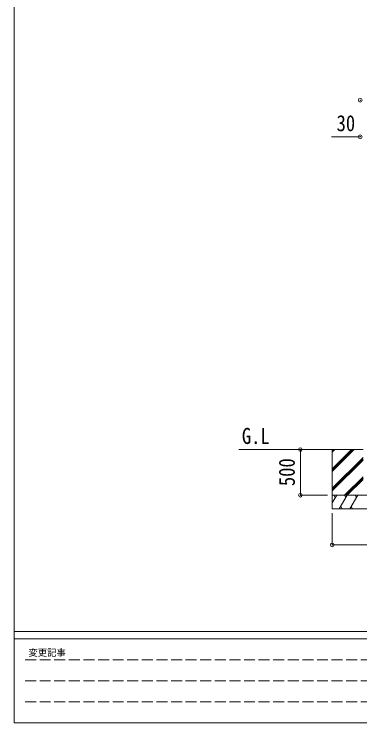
# Model space of a CAD drawing. Units: millimetres at full size, sheet at 1:40. Extents: x -11243 to 11243, y -7760 to 7760.
# Drawn here: x -11243 to -7453, y -7760 to 0 of the extents above; entities that cross this region are included whole.
import ezdxf
from ezdxf.enums import TextEntityAlignment as Align

# ---------------------------------------------------------------- set-up
doc = ezdxf.new("R2010")
doc.units = ezdxf.units.MM
doc.header["$LTSCALE"] = 40
doc.header["$PDMODE"] = 32
doc.header["$PDSIZE"] = 40
doc.linetypes.add('DASHED3', pattern=[4, 3, -1])
for name, color, linetype, lineweight in [('0-3_ELV2', 7, 'Continuous', 9), ('0-6_OTH_LINE', 6, 'Continuous', 9), ('F-0_240', 7, 'Continuous', 9)]:
    doc.layers.add(name, color=color, linetype=linetype, lineweight=lineweight)
doc.styles.add('ＭＳ ゴシック', font='')
doc.styles.get('ＭＳ ゴシック').set_extended_font_data('MS Gothic')

msp = doc.modelspace()

# ---------------------------------------------------------------- linework, layer by layer
at = {"layer": '0-3_ELV2', "color": 6}
for p, q in [((-7449.18, -1342.29), (-7762.51, -1342.29)), ((-8105.68, -4768.12), (-7806.68, -4768.12)), ((-8105.68, -5268.12), (-7806.68, -5268.12)), ((-7755.68, -5811.66), (-7755.68, -5462.66))]:
    msp.add_line(p, q, dxfattribs=at)
at = {"layer": '0-3_ELV2'}
for p, q in [((-7418.18, -4768.12), (-8779.28, -4768.12)), ((-7755.68, -4781.36), (-7742.44, -4768.12)), ((-7755.68, -4795.5), (-7728.29, -4768.12)), ((-7755.68, -5007.63), (-7516.16, -4768.12)), ((-7755.68, -4993.49), (-7530.3, -4768.12)), ((-7755.68, -4979.35), (-7544.45, -4768.12)), ((-7755.68, -4768.12), (-7755.68, -5418.12)), ((-7755.68, -5191.48), (-7418.18, -4853.98)), ((-7755.68, -5205.62), (-7418.18, -4868.12)), ((-7755.68, -5219.76), (-7418.18, -4882.26)), ((-7620.19, -5268.12), (-7418.18, -5066.11)), ((-7606.04, -5268.12), (-7418.18, -5080.25)), ((-7591.9, -5268.12), (-7418.18, -5094.4)), ((-7755.68, -5351.95), (-7707.28, -5268.12)), ((-6955.68, -5268.12), (-7755.68, -5268.12)), ((-7722.28, -5294.1), (-7737.28, -5268.12)), ((-7678.41, -5418.12), (-7591.81, -5268.12)), ((-7606.81, -5294.1), (-7621.81, -5268.12)), ((-7562.94, -5418.12), (-7476.34, -5268.12)), ((-7491.34, -5294.1), (-7506.34, -5268.12)), ((-7755.68, -5418.12), (-6955.68, -5418.12)), ((-7663.41, -5392.14), (-7648.41, -5418.12)), ((-7547.94, -5392.14), (-7532.94, -5418.12))]:
    msp.add_line(p, q, dxfattribs=at)
at = {"layer": '0-3_ELV2', "color": 6}
msp.add_lwpolyline([(-7755.68, -5811.66), (-6955.68, -5811.66), (-6955.68, -5462.66)], dxfattribs=at)
for p in [(-7449.18, -942.29), (-7449.18, -1342.29), (-8105.68, -4768.12), (-8105.68, -5268.12), (-7755.68, -5811.66)]:
    msp.add_point(p, dxfattribs=at)
at = {"layer": '0-6_OTH_LINE'}
msp.add_line((-8105.68, -5268.12), (-8105.68, -4768.12), dxfattribs=at)
at = {"layer": 'F-0_240', "color": 5}
for p, q in [((-11242.74, 7760), (-11242.74, -7760)), ((-11242.74, -6760), (10677.26, -6760)), ((-11242.74, -6840), (7121.58, -6840)), ((-11242.74, -7760), (10677.26, -7760))]:
    msp.add_line(p, q, dxfattribs=at)
at = {"layer": 'F-0_240', "color": 4, "linetype": 'DASHED3'}
for p, q in [((-11122.75, -7070), (-4718.42, -7070)), ((-11122.75, -7300), (-4718.42, -7300)), ((-11122.75, -7530), (-4718.42, -7530))]:
    msp.add_line(p, q, dxfattribs=at)

# ---------------------------------------------------------------- texts
at = {"layer": '0-3_ELV2', "style": 'ＭＳ ゴシック', "width": 0.85}
for s, p in [('30', (-7708.34, -1334.2)), ('G.L', (-8747.16, -4759.26))]:
    msp.add_text(s, height=176, dxfattribs=at).set_placement(p, align=Align.BOTTOM_LEFT)
msp.add_text('500', height=176, rotation=90, dxfattribs=at).set_placement((-8113.68, -5168.12), align=Align.BOTTOM_LEFT)
at = {"layer": 'F-0_240', "style": 'ＭＳ ゴシック'}
msp.add_text('変更記事', height=73.31, dxfattribs=at).set_placement((-11086.44, -7050), align=Align.BOTTOM_LEFT)

doc.saveas('drawing.dxf')
